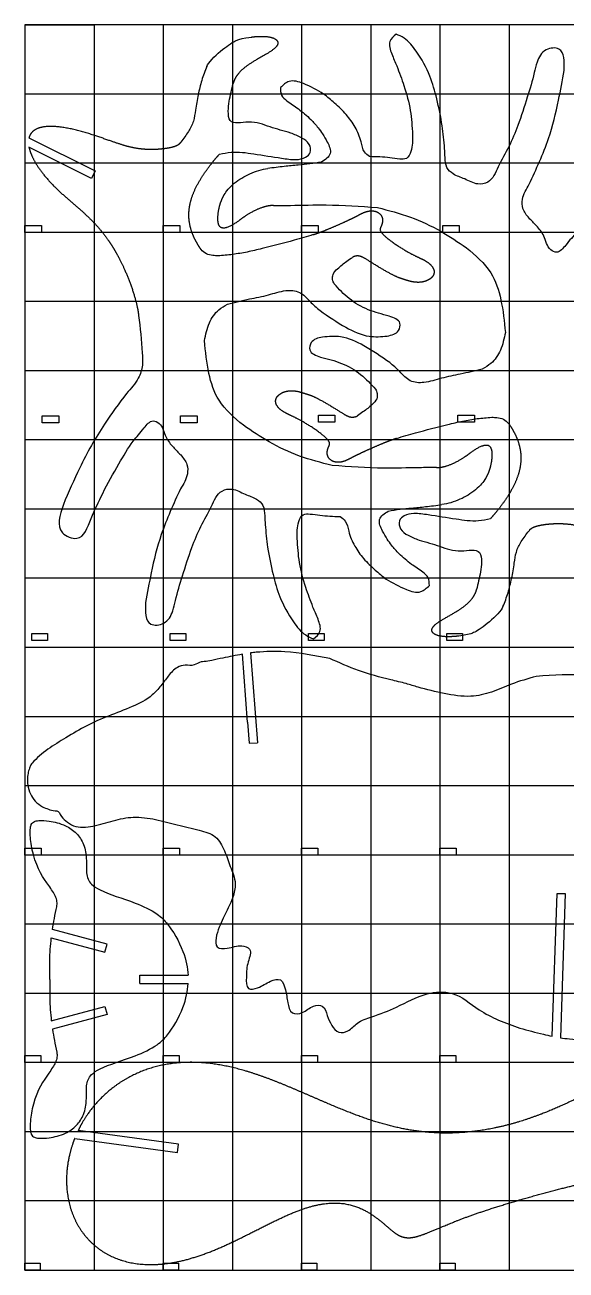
# Model space of a CAD drawing. Header units: millimetres. Extents: x 3000 to 4801, y 0 to 1800.
# Drawn here: x 3000 to 3782, y 0 to 1800 of the extents above; entities that cross this region are included whole.
import ezdxf

# ---------------------------------------------------------------- set-up
doc = ezdxf.new("R2010")
doc.units = ezdxf.units.MM
doc.layers.get('0').update_dxf_attribs({"linetype": 'CONTINUOUS'})

msp = doc.modelspace()

# ---------------------------------------------------------------- linework, layer by layer
for p, q in [((4800, 1800), (3000, 1800)), ((3000, 1800), (3000, 900)), ((3000, 1800), (3100, 1800)), ((4800, 1800), (3000, 1800)), ((3000, 1800), (3000, 0)), ((3100, 1800), (3100, 0)), ((3200, 1800), (3200, 0)), ((3300, 1800), (3300, 0)), ((3400, 1800), (3400, 0)), ((3500, 1800), (3500, 0)), ((3600, 1800), (3600, 0)), ((3700, 1800), (3700, 0)), ((4800, 1700), (3000, 1700)), ((3005.9, 1636.9), (3101.5, 1588.9)), ((3005.9, 1636.9), (3005.9, 1636.9)), ((3096.1, 1578.2), (3005.9, 1623.4)), ((4800, 1600), (3000, 1600)), ((3101.5, 1588.9), (3096.1, 1578.2)), ((4800, 1500), (3000, 1500)), ((4800, 1400), (3000, 1400)), ((4800, 1300), (3000, 1300)), ((4800, 1200), (3000, 1200)), ((4800, 1100), (3000, 1100)), ((4800, 1000), (3000, 1000)), ((4800, 900), (3000, 900)), ((3322, 792.2), (3314.5, 890.2)), ((3326.4, 892.1), (3336.3, 762.4)), ((4800, 800), (3000, 800)), ((3322, 792.2), (3324.4, 761.5)), ((3324.4, 761.5), (3336.3, 762.4)), ((4800, 700), (3000, 700)), ((4800, 600), (3000, 600)), ((3762.1, 338.1), (3769.3, 544.6)), ((3769.3, 544.6), (3781.3, 544.2)), ((3781.3, 544.2), (3774.1, 335.9)), ((4800, 500), (3000, 500)), ((3118.7, 471.1), (3039.8, 492.2)), ((3038.2, 480.2), (3115.6, 459.5)), ((3115.6, 459.5), (3118.7, 471.1)), ((3166.1, 414.2), (3166.1, 426.2)), ((3166.1, 426.2), (3235.9, 426.2)), ((3166.1, 414.2), (3235.9, 414.2)), ((4800, 400), (3000, 400)), ((3038.2, 360.2), (3115.6, 380.9)), ((3115.6, 380.9), (3118.7, 369.3)), ((3118.7, 369.3), (3039.8, 348.2)), ((4800, 300), (3000, 300)), ((4800, 200), (3000, 200)), ((3222.2, 182), (3077, 201.9)), ((3072, 190.4), (3220.6, 170.1)), ((3220.6, 170.1), (3222.2, 182)), ((4800, 100), (3000, 100)), ((3000, 0), (4800, 0))]:
    msp.add_line(p, q)
for points in [[(3024, 1500), (3000, 1500), (3000, 1510), (3024, 1510)], [(3224, 1500), (3200, 1500), (3200, 1510), (3224, 1510)], [(3424, 1500), (3400, 1500), (3400, 1510), (3424, 1510)], [(3628, 1500), (3604, 1500), (3604, 1510), (3628, 1510)], [(3048.9, 1225), (3025, 1225), (3025, 1235), (3048.9, 1235)], [(3248.9, 1225), (3225, 1225), (3225, 1235), (3248.9, 1235)], [(3448.3, 1225.8), (3424.3, 1225.8), (3424.3, 1235.8), (3448.3, 1235.8)], [(3649.8, 1225.8), (3625.8, 1225.8), (3625.8, 1235.8), (3649.8, 1235.8)], [(3032.6, 910), (3010, 910), (3010, 920), (3032.6, 920)], [(3232.6, 910), (3210, 910), (3210, 920), (3232.6, 920)], [(3432.6, 910), (3410, 910), (3410, 920), (3432.6, 920)], [(3632.6, 910), (3610, 910), (3610, 920), (3632.6, 920)], [(3023.3, 600), (3000, 600), (3000, 610), (3023.3, 610)], [(3223.3, 600), (3200, 600), (3200, 610), (3223.3, 610)], [(3423.3, 600), (3400, 600), (3400, 610), (3423.3, 610)], [(3623.3, 600), (3600, 600), (3600, 610), (3623.3, 610)], [(3023.2, 300), (3000, 300), (3000, 310), (3023.2, 310)], [(3223.2, 300), (3200, 300), (3200, 310), (3223.2, 310)], [(3423.2, 300), (3400, 300), (3400, 310), (3423.2, 310)], [(3623.2, 300), (3600, 300), (3600, 310), (3623.2, 310)], [(3021.9, 0), (3000, 0), (3000, 10), (3021.9, 10)], [(3221.9, 0), (3200, 0), (3200, 10), (3221.9, 10)], [(3421.9, 0), (3400, 0), (3400, 10), (3421.9, 10)], [(3621.9, 0), (3600, 0), (3600, 10), (3621.9, 10)]]:
    msp.add_lwpolyline(points, close=True)
for points, degree, knots in [([(3263, 1739.8), (3264.4, 1742.7), (3266.7, 1746.1), (3277.6, 1758.3), (3287.6, 1766.1), (3302.4, 1776.4), (3306.3, 1778), (3314.9, 1780.8), (3324.5, 1782.1), (3326.9, 1782.4)], 3, [0, 0, 0, 0, 0.966871, 0.966871, 2.755099, 2.755099, 4.769924, 4.769924, 8.670178, 8.670178, 8.670178, 8.670178]), ([(3326.9, 1782.4), (3328, 1782.5), (3331.5, 1783), (3337.9, 1783.5), (3347.4, 1783.8), (3358.7, 1782.3), (3366.6, 1777.5), (3366.9, 1771.3), (3360.1, 1764.4), (3348.4, 1757.2), (3334.9, 1749.9), (3322.7, 1742.5), (3313.2, 1735), (3306.7, 1727.7), (3303.5, 1722.3), (3302, 1718.6), (3301.4, 1716.3), (3301.1, 1715.2)], 5, [0.3767059, 0.3767059, 0.3767059, 0.3767059, 0.3767059, 0.3767059, 0.4, 0.45, 0.5, 0.55, 0.6, 0.65, 0.7, 0.75, 0.8, 0.85, 0.9, 0.95, 0.9999789, 0.9999789, 0.9999789, 0.9999789, 0.9999789, 0.9999789]), ([(3536.9, 1786.7), (3533, 1783.4), (3524.2, 1775.8), (3530.5, 1757.2), (3535.2, 1746.2), (3537.6, 1740.6)], 3, [0, 0, 0, 0, 1.389878, 3.152748, 5.017375, 5.017375, 5.017375, 5.017375]), ([(3606.8, 1621.3), (3605.8, 1632.3), (3603.5, 1656.5), (3596.3, 1691.4), (3585.9, 1728.6), (3569.6, 1758), (3552.6, 1779.6), (3540.8, 1785), (3536.9, 1786.7)], 3, [0, 0, 0, 0, 3.239705, 7.172519, 10.495147, 14.535922, 17.080172, 18.32862, 18.32862, 18.32862, 18.32862]), ([(3779.7, 1734), (3780.1, 1747.4), (3780.8, 1768.6), (3750, 1766.3), (3740.1, 1748.3), (3735.2, 1724.1), (3725.8, 1693.4), (3714.3, 1657.6), (3700.4, 1623.5), (3684.9, 1597.7), (3674.8, 1572.1), (3652.3, 1568.2), (3636.8, 1577.9), (3620.3, 1582.5), (3608.2, 1593.6), (3607.4, 1607.9), (3607, 1617), (3606.8, 1621.3)], 3, [0, 0, 0, 0, 3.144855, 4.961286, 7.143991, 8.677891, 12.298152, 16.53934, 19.805935, 23.02941, 25.665018, 27.09489, 29.087609, 30.871293, 32.13852, 33.596814, 34.862092, 34.862092, 34.862092, 34.862092]), ([(3263, 1739.8), (3260.2, 1733.3), (3255.3, 1719.9), (3250.2, 1698.7), (3246.8, 1679), (3244.5, 1660.6), (3236.5, 1644.9), (3228.9, 1635.1), (3224.7, 1629.6), (3224.3, 1629.1)], 3, [7.34899, 7.34899, 7.34899, 7.34899, 9.435106, 11.536526, 13.74828, 15.33498, 16.976169, 18.830361, 19.015008, 19.015008, 19.015008, 19.015008]), ([(3537.6, 1740.6), (3541.2, 1731.2), (3549.3, 1710.2), (3558.3, 1677), (3559.7, 1652.9), (3560.4, 1641.3)], 3, [0, 0, 0, 0, 2.973737, 6.621682, 10.057542, 10.057542, 10.057542, 10.057542]), ([(3729.1, 1569.6), (3739.2, 1591.4), (3757.4, 1630.5), (3771.1, 1686.7), (3777.1, 1719.7), (3779.7, 1734)], 3, [0, 0, 0, 0, 7.050458, 12.670653, 16.944189, 16.944189, 16.944189, 16.944189]), ([(3384.4, 1643.7), (3374.2, 1646.5), (3353.7, 1652.2), (3327.5, 1662.9), (3295.3, 1654.3), (3293.2, 1681.2), (3297.1, 1697.9), (3300.1, 1711), (3301.1, 1715.2)], 3, [0, 0, 0, 0, 3.060922, 6.199688, 8.798222, 10.153921, 12.876394, 14.144089, 14.144089, 14.144089, 14.144089]), ([(3431.9, 1700.1), (3422.6, 1705.5), (3407.5, 1714.2), (3382.7, 1721.9), (3373.3, 1713), (3369.3, 1709.3)], 3, [0, 0, 0, 0, 3.222399, 5.276942, 6.793631, 6.793631, 6.793631, 6.793631]), ([(3369.3, 1709.3), (3369.5, 1705.4), (3369.8, 1697.7), (3381.2, 1687.9), (3389.8, 1682.4), (3395.4, 1678.8)], 3, [0, 0, 0, 0, 1.086326, 2.177768, 4.1516, 4.1516, 4.1516, 4.1516]), ([(3498.4, 1609.6), (3495.7, 1611.6), (3488.7, 1616.9), (3486, 1633.9), (3478.3, 1652.4), (3464.7, 1671.2), (3448.7, 1686.6), (3437.2, 1695.8), (3431.9, 1700.1)], 3, [0, 0, 0, 0, 0.978153, 2.503704, 4.762963, 6.935437, 9.253658, 11.279394, 11.279394, 11.279394, 11.279394]), ([(3395.4, 1678.8), (3401.4, 1673.8), (3411.7, 1665.4), (3423.2, 1652.9), (3428.2, 1645.4), (3430.2, 1642.4)], 3, [0, 0, 0, 0, 2.317171, 3.910866, 4.976691, 4.976691, 4.976691, 4.976691]), ([(3196, 1620.4), (3195, 1620.3), (3191, 1620), (3183.9, 1619.7), (3173.8, 1619.8), (3161.4, 1621.1), (3147.6, 1624.2), (3132.9, 1628.9), (3116.1, 1635), (3096.2, 1641.9), (3074.3, 1648.4), (3052, 1652.9), (3031.8, 1654.2), (3017.7, 1651.4), (3010.4, 1646.3), (3007.3, 1641.3), (3006.2, 1638), (3005.9, 1636.9)], 5, [0.0890563, 0.0890563, 0.0890563, 0.0890563, 0.0890563, 0.0890563, 0.1, 0.1333333, 0.1666667, 0.2, 0.2333333, 0.2666667, 0.3, 0.3333333, 0.3666667, 0.4, 0.4333333, 0.4666667, 0.4817061, 0.4817061, 0.4817061, 0.4817061, 0.4817061, 0.4817061]), ([(3371.1, 1607.3), (3378.1, 1606.3), (3389.7, 1604.5), (3404.9, 1606.8), (3414.6, 1615.6), (3411.8, 1629.4), (3399.4, 1637.7), (3389.6, 1641.6), (3384.4, 1643.7)], 3, [0, 0, 0, 0, 2.059521, 3.454927, 4.408899, 5.560032, 6.972982, 8.656023, 8.656023, 8.656023, 8.656023]), ([(3430.2, 1642.4), (3432.6, 1638.7), (3437.9, 1630.3), (3445.4, 1612.5), (3434.4, 1605.4), (3428.9, 1601.8)], 3, [0, 0, 0, 0, 1.331927, 3.025637, 4.723382, 4.723382, 4.723382, 4.723382]), ([(3560.4, 1641.3), (3560.6, 1633.3), (3560.8, 1621.4), (3553.3, 1605.4), (3540, 1605.9), (3527.7, 1608), (3513.1, 1609.3), (3503.4, 1609.5), (3498.4, 1609.6)], 3, [0, 0, 0, 0, 2.399224, 3.556835, 4.5256, 5.939348, 7.342647, 8.803962, 8.803962, 8.803962, 8.803962]), ([(3005.9, 1623.4), (3006.2, 1621.7), (3007.5, 1616.8), (3010.6, 1608.4), (3017.3, 1596.2), (3028.7, 1580.7), (3043.4, 1565.1), (3058.9, 1551), (3074.6, 1537.8), (3089.9, 1524.4), (3104, 1510.3), (3114.5, 1497.6), (3121.7, 1487.3), (3126.2, 1480.2), (3128.2, 1476.9)], 5, [0.5142282, 0.5142282, 0.5142282, 0.5142282, 0.5142282, 0.5142282, 0.5333333, 0.5666667, 0.6, 0.6333333, 0.6666667, 0.7, 0.7333333, 0.7666667, 0.8, 0.8286379, 0.8286379, 0.8286379, 0.8286379, 0.8286379, 0.8286379]), ([(3224.3, 1629.1), (3223.5, 1628), (3221.4, 1626.1), (3216.9, 1623.9), (3210.4, 1622.2), (3202.9, 1621.1), (3198, 1620.6), (3196, 1620.4)], 5, [0, 0, 0, 0, 0, 0, 0.03333333, 0.06666667, 0.08905632, 0.08905632, 0.08905632, 0.08905632, 0.08905632, 0.08905632]), ([(3281.2, 1613), (3286.9, 1614.2), (3303.2, 1617.9), (3333.7, 1613.1), (3357.7, 1609.4), (3371.1, 1607.3)], 3, [0, 0, 0, 0, 1.701958, 4.907605, 8.911476, 8.911476, 8.911476, 8.911476]), ([(3858.6, 1612.2), (3853.1, 1600.1), (3840.8, 1573.2), (3820, 1536.6), (3800.8, 1503.4), (3784.1, 1484.8), (3771.6, 1468.6), (3754.9, 1476.7), (3752.3, 1494.6), (3740.2, 1509.1), (3732.4, 1517.1), (3728.8, 1520.7)], 3, [0, 0, 0, 0, 3.909154, 8.697776, 12.491159, 14.918275, 16.556937, 17.449034, 19.635267, 21.426299, 22.931751, 22.931751, 22.931751, 22.931751]), ([(3288.2, 1554.5), (3291.1, 1559.4), (3295.5, 1565), (3309.4, 1576.5), (3317.3, 1581.2), (3333.9, 1588.7), (3342.5, 1591.2), (3351.3, 1592.5)], 3, [0, 0, 0, 0, 1.707992, 1.707992, 3.283454, 3.283454, 5.022336, 5.022336, 5.022336, 5.022336]), ([(3428.9, 1601.8), (3423.2, 1600.8), (3412.1, 1598.7), (3394, 1597.5), (3381.7, 1596.1), (3375, 1595.4)], 3, [0, 0, 0, 0, 1.697957, 3.346997, 5.331667, 5.331667, 5.331667, 5.331667]), ([(3728.8, 1520.7), (3725.3, 1525.1), (3718.8, 1532.9), (3718.2, 1551.9), (3724.9, 1562.7), (3729.1, 1569.6)], 3, [0, 0, 0, 0, 1.60931, 2.917509, 5.265654, 5.265654, 5.265654, 5.265654]), ([(3314.6, 1520.9), (3314.6, 1520.9), (3314.5, 1520.9), (3314.1, 1520.5), (3311.6, 1518.5), (3302.6, 1511.6), (3288.8, 1504.4), (3280.2, 1506.4), (3278.4, 1517.2), (3279.2, 1529.5), (3281.6, 1539.8), (3284.2, 1546.9), (3286.4, 1551.4), (3287.8, 1553.8), (3288.2, 1554.5)], 5, [0.2453125, 0.2453125, 0.2453125, 0.2453125, 0.2453125, 0.2453125, 0.25, 0.3, 0.35, 0.4, 0.45, 0.5, 0.55, 0.6, 0.65, 0.6680116, 0.6680116, 0.6680116, 0.6680116, 0.6680116, 0.6680116]), ([(3359.2, 1538.9), (3356, 1538.9), (3349.7, 1538.3), (3340.1, 1535.6), (3327.8, 1529.6), (3317.4, 1522.9), (3314.1, 1520.4), (3314.3, 1520.7), (3314.5, 1520.9), (3314.6, 1520.9)], 5, [0, 0, 0, 0, 0, 0, 0.05, 0.1, 0.15, 0.2, 0.2430066, 0.2430066, 0.2430066, 0.2430066, 0.2430066, 0.2430066]), ([(3359.2, 1538.9), (3367.4, 1538.9), (3392.8, 1539.1), (3443.1, 1540.8), (3485, 1537.8), (3509.8, 1535.9)], 3, [2.621669, 2.621669, 2.621669, 2.621669, 5.062633, 10.098335, 17.419804, 17.419804, 17.419804, 17.419804]), ([(3416.9, 1496.8), (3418.5, 1497.3), (3421.9, 1498.4), (3427.5, 1500.4), (3435.8, 1503.7), (3446.8, 1508.3), (3457.4, 1513), (3466.7, 1517.3), (3474.5, 1520.8), (3481.1, 1524.3), (3488.2, 1528.3), (3496.1, 1531.3), (3504.6, 1531.9), (3512.8, 1528.8), (3517.5, 1522.2), (3517.6, 1514.6), (3514.9, 1508.3), (3512.5, 1504.5), (3514.8, 1499.6), (3522.5, 1492.5), (3534.2, 1483.8), (3547.4, 1475.2), (3559.7, 1468.3), (3569.3, 1463.7), (3577.5, 1460.2), (3586.1, 1454.8), (3591.8, 1447.8), (3592.6, 1441.7), (3590.5, 1437.4), (3588.3, 1435.1), (3587.3, 1434.2)], 5, [0, 0, 0, 0, 0, 0, 0.025, 0.05, 0.075, 0.1, 0.125, 0.15, 0.175, 0.2, 0.225, 0.25, 0.275, 0.3, 0.325, 0.35, 0.375, 0.4, 0.425, 0.45, 0.475, 0.5, 0.525, 0.55, 0.575, 0.6, 0.625, 0.6421333, 0.6421333, 0.6421333, 0.6421333, 0.6421333, 0.6421333]), ([(3509.8, 1535.9), (3525.8, 1531.8), (3557.5, 1523.8), (3600.5, 1503.4), (3626.1, 1486.1), (3638.3, 1477.8)], 3, [0, 0, 0, 0, 4.855324, 9.607244, 13.935596, 13.935596, 13.935596, 13.935596]), ([(3416.9, 1496.8), (3407.8, 1493.8), (3383.1, 1486.9), (3351.3, 1478.5), (3321.6, 1471.5), (3300.3, 1467.9), (3286.2, 1466.7), (3279.2, 1466)], 3, [6.464208, 6.464208, 6.464208, 6.464208, 9.269139, 13.998677, 16.158656, 18.262989, 20.338363, 20.338363, 20.338363, 20.338363]), ([(3128.2, 1476.9), (3128.6, 1476.3), (3131.2, 1471.9), (3136.1, 1463.3), (3142.6, 1450.3), (3150.2, 1432.8), (3157.4, 1412.4), (3161.4, 1397.8), (3163.3, 1388.3), (3164.1, 1382.7), (3164.4, 1380.1)], 5, [0.8286379, 0.8286379, 0.8286379, 0.8286379, 0.8286379, 0.8286379, 0.8333333, 0.8666667, 0.9, 0.9333333, 0.9666667, 1, 1, 1, 1, 1, 1]), ([(3638.3, 1477.8), (3651.4, 1466.8), (3675.4, 1446.6), (3690.1, 1400.8), (3693.1, 1371.2), (3694.7, 1355.4)], 3, [0, 0, 0, 0, 4.952324, 9.036301, 13.725116, 13.725116, 13.725116, 13.725116]), ([(3279.2, 1466), (3276.7, 1466.2), (3271, 1466.5), (3261.9, 1468.4), (3257.1, 1473), (3254.7, 1475.4)], 3, [0, 0, 0, 0, 0.737176, 1.673186, 2.649025, 2.649025, 2.649025, 2.649025]), ([(3447.3, 1425.5), (3446.3, 1427.6), (3444.2, 1431.9), (3445.1, 1440.7), (3453.6, 1449.4), (3463.3, 1457.1), (3470.8, 1462.1), (3473.5, 1464)], 3, [0, 0, 0, 0, 0.676255, 1.395201, 2.432389, 4.118072, 5.081479, 5.081479, 5.081479, 5.081479]), ([(3587.3, 1434.2), (3586.9, 1433.7), (3584.9, 1432.1), (3580.7, 1429.6), (3573.6, 1427.5), (3564.2, 1427.5), (3555.2, 1429.6), (3548.8, 1431.9), (3544.3, 1433.1), (3538, 1435.5), (3528.4, 1440.2), (3516.7, 1446.8), (3504.8, 1454.1), (3494.5, 1460.7), (3487.4, 1465.1), (3482, 1466.5), (3477.8, 1465.9), (3475.3, 1465), (3474, 1464.3), (3473.5, 1464)], 5, [0.6421333, 0.6421333, 0.6421333, 0.6421333, 0.6421333, 0.6421333, 0.65, 0.675, 0.7, 0.725, 0.75, 0.775, 0.8, 0.825, 0.85, 0.875, 0.9, 0.925, 0.95, 0.975, 0.9985961, 0.9985961, 0.9985961, 0.9985961, 0.9985961, 0.9985961]), ([(3526.6, 1379.1), (3516.4, 1381.7), (3495.9, 1387), (3468.2, 1402.7), (3454.1, 1418.1), (3447.3, 1425.5)], 3, [0, 0, 0, 0, 3.090637, 6.239777, 9.199111, 9.199111, 9.199111, 9.199111]), ([(3293, 1396.5), (3303.5, 1399), (3323.1, 1403.8), (3351.6, 1408.8), (3374.6, 1417.2), (3398.4, 1415.8), (3411.8, 1399.8), (3421.8, 1391.3), (3426.7, 1387.1)], 3, [0, 0, 0, 0, 3.198317, 5.945549, 8.492443, 10.438677, 12.419104, 14.343223, 14.343223, 14.343223, 14.343223]), ([(3259.5, 1343.6), (3261.3, 1352.3), (3264.8, 1368.7), (3277.4, 1387.6), (3288.6, 1394), (3293, 1396.5)], 3, [0, 0, 0, 0, 2.622873, 4.924414, 6.388162, 6.388162, 6.388162, 6.388162]), ([(3426.7, 1387.1), (3438.8, 1378.6), (3460.7, 1363.4), (3494.1, 1347.8), (3515, 1349.4), (3523.9, 1350.1)], 3, [0, 0, 0, 0, 4.36404, 7.901081, 10.474317, 10.474317, 10.474317, 10.474317]), ([(3523.9, 1350.1), (3530.3, 1351.6), (3540.6, 1353.9), (3544.7, 1373), (3533.6, 1376.7), (3526.6, 1379.1)], 3, [0, 0, 0, 0, 1.784538, 2.837763, 4.67378, 4.67378, 4.67378, 4.67378]), ([(3527.4, 1311.9), (3515.3, 1320.3), (3493.4, 1335.6), (3460.1, 1351.2), (3439.1, 1349.5), (3430.3, 1348.8)], 3, [0, 0, 0, 0, 4.36404, 7.901081, 10.474317, 10.474317, 10.474317, 10.474317]), ([(3694.7, 1355.4), (3692.8, 1346.7), (3689.4, 1330.3), (3676.7, 1311.4), (3665.5, 1305), (3661.2, 1302.5)], 3, [0, 0, 0, 0, 2.622873, 4.924414, 6.388162, 6.388162, 6.388162, 6.388162]), ([(3315.9, 1221.2), (3302.7, 1232.2), (3278.7, 1252.4), (3264, 1298.2), (3261.1, 1327.8), (3259.5, 1343.6)], 3, [0, 0, 0, 0, 4.952324, 9.036301, 13.725116, 13.725116, 13.725116, 13.725116]), ([(3430.3, 1348.8), (3423.8, 1347.4), (3413.5, 1345), (3409.5, 1326), (3420.5, 1322.3), (3427.5, 1319.9)], 3, [0, 0, 0, 0, 1.784538, 2.837763, 4.67378, 4.67378, 4.67378, 4.67378]), ([(3169.6, 1326), (3170.1, 1320), (3171.1, 1307.5), (3164, 1286.1), (3153.2, 1274.3), (3146.9, 1267.4)], 3, [0, 0, 0, 0, 1.748335, 3.675164, 6.411928, 6.411928, 6.411928, 6.411928]), ([(3427.5, 1319.9), (3437.7, 1317.3), (3458.3, 1312), (3486, 1296.3), (3500.1, 1280.9), (3506.9, 1273.5)], 3, [0, 0, 0, 0, 3.090637, 6.239777, 9.199111, 9.199111, 9.199111, 9.199111]), ([(3661.2, 1302.5), (3650.7, 1299.9), (3631.1, 1295.1), (3602.5, 1290.1), (3579.5, 1281.8), (3555.8, 1283.2), (3542.3, 1299.1), (3532.4, 1307.7), (3527.4, 1311.9)], 3, [0, 0, 0, 0, 3.198317, 5.945549, 8.492443, 10.438677, 12.419104, 14.343223, 14.343223, 14.343223, 14.343223]), ([(3146.9, 1267.4), (3136, 1252.8), (3110.6, 1218.7), (3080.3, 1164.5), (3063.2, 1124.4), (3055.6, 1106.6)], 3, [0, 0, 0, 0, 5.365609, 12.510194, 18.209335, 18.209335, 18.209335, 18.209335]), ([(3537.3, 1202.2), (3535.7, 1201.7), (3532.3, 1200.6), (3526.7, 1198.6), (3518.3, 1195.3), (3507.3, 1190.6), (3496.7, 1186), (3487.4, 1181.7), (3479.7, 1178.1), (3473, 1174.7), (3466, 1170.7), (3458.1, 1167.7), (3449.5, 1167.1), (3441.4, 1170.1), (3436.6, 1176.7), (3436.6, 1184.4), (3439.3, 1190.7), (3441.6, 1194.5), (3439.4, 1199.4), (3431.7, 1206.5), (3420, 1215.2), (3406.8, 1223.7), (3394.4, 1230.7), (3384.8, 1235.2), (3376.7, 1238.8), (3368, 1244.2), (3362.3, 1251.1), (3361.6, 1257.3), (3363.7, 1261.6), (3365.8, 1263.9), (3366.8, 1264.8)], 5, [0, 0, 0, 0, 0, 0, 0.025, 0.05, 0.075, 0.1, 0.125, 0.15, 0.175, 0.2, 0.225, 0.25, 0.275, 0.3, 0.325, 0.35, 0.375, 0.4, 0.425, 0.45, 0.475, 0.5, 0.525, 0.55, 0.575, 0.6, 0.625, 0.6421333, 0.6421333, 0.6421333, 0.6421333, 0.6421333, 0.6421333]), ([(3366.8, 1264.8), (3367.3, 1265.2), (3369.3, 1266.9), (3373.5, 1269.4), (3380.6, 1271.5), (3390, 1271.5), (3399, 1269.3), (3405.3, 1267), (3409.8, 1265.8), (3416.2, 1263.5), (3425.7, 1258.8), (3437.5, 1252.2), (3449.4, 1244.8), (3459.6, 1238.3), (3466.7, 1233.9), (3472.1, 1232.5), (3476.4, 1233.1), (3478.9, 1233.9), (3480.2, 1234.6), (3480.7, 1235)], 5, [0.6421333, 0.6421333, 0.6421333, 0.6421333, 0.6421333, 0.6421333, 0.65, 0.675, 0.7, 0.725, 0.75, 0.775, 0.8, 0.825, 0.85, 0.875, 0.9, 0.925, 0.95, 0.975, 0.9985961, 0.9985961, 0.9985961, 0.9985961, 0.9985961, 0.9985961]), ([(3506.9, 1273.5), (3507.9, 1271.4), (3509.9, 1267), (3509.1, 1258.2), (3500.6, 1249.5), (3490.9, 1241.9), (3483.4, 1236.9), (3480.7, 1235)], 3, [0, 0, 0, 0, 0.676255, 1.395201, 2.432389, 4.118072, 5.081479, 5.081479, 5.081479, 5.081479]), ([(3095.6, 1086.7), (3101.1, 1098.8), (3113.3, 1125.8), (3134.1, 1162.4), (3153.4, 1195.6), (3170, 1214.2), (3182.6, 1230.3), (3199.3, 1222.3), (3201.9, 1204.4), (3213.9, 1189.9), (3221.8, 1181.9), (3225.3, 1178.3)], 3, [0, 0, 0, 0, 3.909154, 8.697776, 12.491159, 14.918275, 16.556937, 17.449034, 19.635267, 21.426299, 22.931751, 22.931751, 22.931751, 22.931751]), ([(3537.3, 1202.2), (3546.3, 1205.2), (3571.1, 1212.1), (3602.9, 1220.4), (3632.6, 1227.5), (3653.8, 1231.1), (3668, 1232.3), (3675, 1232.9)], 3, [6.464208, 6.464208, 6.464208, 6.464208, 9.269139, 13.998677, 16.158656, 18.262989, 20.338363, 20.338363, 20.338363, 20.338363]), ([(3675, 1232.9), (3677.5, 1232.8), (3683.1, 1232.5), (3692.3, 1230.6), (3697, 1226), (3699.4, 1223.6)], 3, [0, 0, 0, 0, 0.737176, 1.673186, 2.649025, 2.649025, 2.649025, 2.649025]), ([(3444.4, 1163.1), (3428.4, 1167.1), (3396.7, 1175.2), (3353.6, 1195.6), (3328.1, 1212.9), (3315.9, 1221.2)], 3, [0, 0, 0, 0, 4.855324, 9.607244, 13.935596, 13.935596, 13.935596, 13.935596]), ([(3639.6, 1178.1), (3639.6, 1178.1), (3639.6, 1178.1), (3640, 1178.4), (3642.5, 1180.5), (3651.6, 1187.3), (3665.3, 1194.6), (3674, 1192.6), (3675.8, 1181.8), (3675, 1169.5), (3672.6, 1159.1), (3670, 1152.1), (3667.8, 1147.6), (3666.3, 1145.1), (3666, 1144.5)], 5, [0.2453125, 0.2453125, 0.2453125, 0.2453125, 0.2453125, 0.2453125, 0.25, 0.3, 0.35, 0.4, 0.45, 0.5, 0.55, 0.6, 0.65, 0.6680116, 0.6680116, 0.6680116, 0.6680116, 0.6680116, 0.6680116]), ([(3225.3, 1178.3), (3228.9, 1173.9), (3235.4, 1166.1), (3235.9, 1147.1), (3229.3, 1136.3), (3225, 1129.3)], 3, [0, 0, 0, 0, 1.60931, 2.917509, 5.265654, 5.265654, 5.265654, 5.265654]), ([(3595, 1160.1), (3598.1, 1160.1), (3604.4, 1160.7), (3614.1, 1163.3), (3626.4, 1169.3), (3636.8, 1176), (3640.1, 1178.6), (3639.8, 1178.3), (3639.6, 1178.1), (3639.6, 1178.1)], 5, [0, 0, 0, 0, 0, 0, 0.05, 0.1, 0.15, 0.2, 0.2430066, 0.2430066, 0.2430066, 0.2430066, 0.2430066, 0.2430066]), ([(3595, 1160.1), (3586.7, 1160.1), (3561.3, 1159.9), (3511.1, 1158.1), (3469.2, 1161.2), (3444.4, 1163.1)], 3, [2.621669, 2.621669, 2.621669, 2.621669, 5.062633, 10.098335, 17.419804, 17.419804, 17.419804, 17.419804]), ([(3666, 1144.5), (3663, 1139.6), (3658.7, 1133.9), (3644.7, 1122.5), (3636.9, 1117.8), (3620.3, 1110.3), (3611.6, 1107.7), (3602.8, 1106.5)], 3, [0, 0, 0, 0, 1.707992, 1.707992, 3.283454, 3.283454, 5.022336, 5.022336, 5.022336, 5.022336]), ([(3174.5, 965), (3174, 951.6), (3173.4, 930.4), (3204.2, 932.7), (3214.1, 950.7), (3218.9, 974.9), (3228.3, 1005.6), (3239.8, 1041.4), (3253.8, 1075.5), (3269.3, 1101.3), (3279.4, 1126.8), (3301.9, 1130.8), (3317.4, 1121), (3333.9, 1116.5), (3346, 1105.4), (3346.7, 1091.1), (3347.2, 1081.9), (3347.4, 1077.7)], 3, [0, 0, 0, 0, 3.144855, 4.961286, 7.143991, 8.677891, 12.298152, 16.53934, 19.805935, 23.02941, 25.665018, 27.09489, 29.087609, 30.871293, 32.13852, 33.596814, 34.862092, 34.862092, 34.862092, 34.862092]), ([(3225, 1129.3), (3214.9, 1107.6), (3196.8, 1068.4), (3183, 1012.3), (3177, 979.3), (3174.5, 965)], 3, [0, 0, 0, 0, 7.050458, 12.670653, 16.944189, 16.944189, 16.944189, 16.944189]), ([(3055.6, 1106.6), (3050.4, 1091.2), (3042.4, 1067.3), (3082.7, 1050.9), (3090.7, 1073.1), (3095.6, 1086.7)], 3, [0, 0, 0, 0, 3.989568, 6.183226, 9.663177, 9.663177, 9.663177, 9.663177]), ([(3525.3, 1097.1), (3530.9, 1098.2), (3542.1, 1100.3), (3560.2, 1101.5), (3572.5, 1102.8), (3579.2, 1103.6)], 3, [0, 0, 0, 0, 1.697957, 3.346997, 5.331667, 5.331667, 5.331667, 5.331667]), ([(3393.7, 1057.7), (3393.6, 1065.7), (3393.3, 1077.6), (3400.9, 1093.6), (3414.2, 1093), (3426.4, 1091), (3441.1, 1089.7), (3450.8, 1089.5), (3455.7, 1089.4)], 3, [0, 0, 0, 0, 2.399224, 3.556835, 4.5256, 5.939348, 7.342647, 8.803962, 8.803962, 8.803962, 8.803962]), ([(3455.7, 1089.4), (3458.4, 1087.4), (3465.4, 1082.1), (3468.1, 1065.1), (3475.9, 1046.6), (3489.5, 1027.8), (3505.5, 1012.4), (3516.9, 1003.2), (3522.3, 998.8)], 3, [0, 0, 0, 0, 0.978153, 2.503704, 4.762963, 6.935437, 9.253658, 11.279394, 11.279394, 11.279394, 11.279394]), ([(3523.9, 1056.6), (3521.6, 1060.3), (3516.3, 1068.7), (3508.8, 1086.5), (3519.8, 1093.6), (3525.3, 1097.1)], 3, [0, 0, 0, 0, 1.331927, 3.025637, 4.723382, 4.723382, 4.723382, 4.723382]), ([(3583, 1091.7), (3576.1, 1092.7), (3564.5, 1094.5), (3549.3, 1092.2), (3539.5, 1083.3), (3542.3, 1069.6), (3554.8, 1061.2), (3564.5, 1057.4), (3569.8, 1055.3)], 3, [0, 0, 0, 0, 2.059521, 3.454927, 4.408899, 5.560032, 6.972982, 8.656023, 8.656023, 8.656023, 8.656023]), ([(3673, 1086), (3667.3, 1084.7), (3650.9, 1081.1), (3620.5, 1085.9), (3596.4, 1089.6), (3583, 1091.7)], 3, [0, 0, 0, 0, 1.701958, 4.907605, 8.911476, 8.911476, 8.911476, 8.911476]), ([(3347.4, 1077.7), (3348.4, 1066.7), (3350.6, 1042.5), (3357.9, 1007.6), (3368.2, 970.4), (3384.6, 941), (3401.6, 919.4), (3413.4, 914), (3417.3, 912.3)], 3, [0, 0, 0, 0, 3.239705, 7.172519, 10.495147, 14.535922, 17.080172, 18.32862, 18.32862, 18.32862, 18.32862]), ([(3691.2, 959.2), (3694, 965.7), (3698.9, 979.1), (3704, 1000.2), (3707.4, 1019.9), (3709.6, 1038.4), (3717.6, 1054.1), (3725.3, 1063.9), (3729.5, 1069.4), (3729.9, 1069.9)], 3, [7.34899, 7.34899, 7.34899, 7.34899, 9.435106, 11.536526, 13.74828, 15.33498, 16.976169, 18.830361, 19.015008, 19.015008, 19.015008, 19.015008]), ([(3729.9, 1069.9), (3730.6, 1071), (3732.8, 1072.9), (3737.3, 1075.1), (3743.7, 1076.7), (3751.2, 1077.9), (3756.2, 1078.4), (3758.2, 1078.6)], 5, [0, 0, 0, 0, 0, 0, 0.03333333, 0.06666667, 0.08905632, 0.08905632, 0.08905632, 0.08905632, 0.08905632, 0.08905632]), ([(3758.2, 1078.6), (3759.1, 1078.7), (3763.1, 1079), (3770.2, 1079.3), (3780.4, 1079.2), (3792.7, 1077.9), (3806.6, 1074.8), (3821.2, 1070.1), (3838.1, 1063.9), (3857.9, 1057.1), (3879.9, 1050.6), (3902.1, 1046), (3922.4, 1044.8), (3936.5, 1047.5), (3943.7, 1052.6), (3946.9, 1057.6), (3948, 1061), (3948.3, 1062.1)], 5, [0.0890563, 0.0890563, 0.0890563, 0.0890563, 0.0890563, 0.0890563, 0.1, 0.1333333, 0.1666667, 0.2, 0.2333333, 0.2666667, 0.3, 0.3333333, 0.3666667, 0.4, 0.4333333, 0.4666667, 0.4817061, 0.4817061, 0.4817061, 0.4817061, 0.4817061, 0.4817061]), ([(3416.5, 958.4), (3412.9, 967.8), (3404.9, 988.8), (3395.9, 1022), (3394.4, 1046), (3393.7, 1057.7)], 3, [0, 0, 0, 0, 2.973737, 6.621682, 10.057542, 10.057542, 10.057542, 10.057542]), ([(3558.8, 1020.1), (3552.7, 1025.1), (3542.5, 1033.6), (3531, 1046.1), (3525.9, 1053.6), (3523.9, 1056.6)], 3, [0, 0, 0, 0, 2.317171, 3.910866, 4.976691, 4.976691, 4.976691, 4.976691]), ([(3569.8, 1055.3), (3579.9, 1052.4), (3600.4, 1046.7), (3626.6, 1036.1), (3658.9, 1044.6), (3660.9, 1017.8), (3657.1, 1001.1), (3654, 988), (3653, 983.7)], 3, [0, 0, 0, 0, 3.060922, 6.199688, 8.798222, 10.153921, 12.876394, 14.144089, 14.144089, 14.144089, 14.144089]), ([(3584.8, 989.7), (3584.7, 993.6), (3584.4, 1001.3), (3573, 1011), (3564.4, 1016.6), (3558.8, 1020.1)], 3, [0, 0, 0, 0, 1.086326, 2.177768, 4.1516, 4.1516, 4.1516, 4.1516]), ([(3522.3, 998.8), (3531.5, 993.5), (3546.6, 984.8), (3571.5, 977.1), (3580.8, 985.9), (3584.8, 989.7)], 3, [0, 0, 0, 0, 3.222399, 5.276942, 6.793631, 6.793631, 6.793631, 6.793631]), ([(3627.3, 916.6), (3626.2, 916.4), (3622.6, 916), (3616.3, 915.5), (3606.7, 915.2), (3595.5, 916.7), (3587.6, 921.4), (3587.2, 927.7), (3594, 934.6), (3605.7, 941.8), (3619.2, 949.1), (3631.5, 956.5), (3641, 964), (3647.5, 971.3), (3650.6, 976.7), (3652.1, 980.3), (3652.8, 982.6), (3653, 983.7)], 5, [0.3767059, 0.3767059, 0.3767059, 0.3767059, 0.3767059, 0.3767059, 0.4, 0.45, 0.5, 0.55, 0.6, 0.65, 0.7, 0.75, 0.8, 0.85, 0.9, 0.95, 0.9999789, 0.9999789, 0.9999789, 0.9999789, 0.9999789, 0.9999789]), ([(3417.3, 912.3), (3421.2, 915.6), (3430, 923.2), (3423.7, 941.8), (3418.9, 952.8), (3416.5, 958.4)], 3, [0, 0, 0, 0, 1.389878, 3.152748, 5.017375, 5.017375, 5.017375, 5.017375]), ([(3691.2, 959.2), (3689.8, 956.3), (3687.5, 952.8), (3676.5, 940.7), (3666.6, 932.9), (3651.8, 922.5), (3647.8, 920.9), (3639.2, 918.2), (3629.7, 916.9), (3627.3, 916.6)], 3, [0, 0, 0, 0, 0.966871, 0.966871, 2.755099, 2.755099, 4.769924, 4.769924, 8.670178, 8.670178, 8.670178, 8.670178]), ([(3286.2, 884.7), (3280.9, 883.6), (3271.8, 881.7), (3261.4, 879.7), (3252.5, 879.2), (3244.4, 872.9), (3232.1, 875.2), (3217.9, 871.3), (3207.1, 858.9), (3196.7, 844.5), (3181.3, 826.9), (3154.2, 813.4), (3121.6, 801.7), (3089.1, 787.3), (3060.4, 770.3), (3032.9, 753.6), (3016.3, 739.9), (3008.7, 730.6), (3007.4, 728.2), (3005.9, 724), (3004.4, 717.8), (3003.3, 709.5), (3004, 699.5), (3007.2, 688.4), (3014.8, 677.5), (3023.9, 669.7), (3034.3, 666.2), (3041.5, 663.8), (3049, 663.8), (3051.8, 655.9), (3059, 648.9), (3074.1, 638.5), (3099.8, 641.1), (3127.1, 650), (3157.6, 656.6), (3189.1, 651.9), (3220.4, 643.6), (3241.5, 638.5), (3252.1, 635.9)], 3, [-62.274541, -62.274541, -62.274541, -62.274541, -60.664177, -59.561683, -59.152418, -58.042035, -56.805031, -55.640076, -53.87054, -52.143626, -50.356664, -47.058504, -43.431293, -40.086236, -36.634871, -33.610974, -30.619156, -30.357439, -30.093997, -29.831656, -29.02323, -28.212261, -27.394894, -26.090187, -24.845567, -23.536465, -22.643139, -21.670109, -21.211493, -20.681267, -19.500671, -18.19974, -15.430519, -12.458286, -9.567976, -6.39373, -3.207445, 0, 0, 0, 0]), ([(3440.7, 884.1), (3419.1, 888.2), (3384, 894.9), (3345.5, 894.4), (3329.1, 892.4), (3326.4, 892.1)], 3, [-15.30148, -15.30148, -15.30148, -15.30148, -8.84984, -4.81857, -4.008842, -4.008842, -4.008842, -4.008842]), ([(3739.2, 858.2), (3727.2, 854.8), (3705.1, 848.7), (3675.2, 834.7), (3642.1, 827.1), (3606, 833.2), (3575.1, 840.4), (3549.7, 848.5), (3520.6, 855), (3482.9, 865.3), (3454.4, 878), (3440.7, 884.1)], 3, [-30.537942, -30.537942, -30.537942, -30.537942, -26.871139, -23.819054, -20.828481, -17.042107, -13.205276, -11.443729, -9.195579, -4.412746, 0, 0, 0, 0]), ([(4502.1, 891.8), (4475.5, 893), (4412.2, 895.8), (4319, 891.6), (4223.9, 886.4), (4132.7, 866.9), (4044.6, 850.3), (3961.3, 834.4), (3886.9, 847), (3815.4, 863.4), (3764.3, 859.9), (3739.2, 858.2)], 3, [-75.466496, -75.466496, -75.466496, -75.466496, -67.644004, -56.789654, -48.005137, -39.643101, -29.424716, -21.478216, -14.991949, -7.37562, 0, 0, 0, 0]), ([(3046.1, 525.2), (3046.6, 527.7), (3046.7, 530.3), (3045.9, 535.4), (3045.2, 537.8), (3041.9, 545.2), (3038.4, 550.2), (3026.9, 566.5), (3018, 579.6), (3009.9, 609.4), (3008.5, 617.9), (3007.5, 630.1), (3007.4, 635.4), (3008.3, 641.4), (3008.8, 642.9), (3009.7, 645.1), (3010.3, 645.9), (3011.8, 647.4), (3012.7, 648), (3015.2, 649.1), (3017.1, 649.6), (3024.3, 650.1), (3029.6, 649.9), (3042.3, 648.1), (3050.7, 646.1), (3064.5, 639.6), (3069.8, 636), (3078.8, 626.8), (3082.3, 621.4), (3087.5, 608.2), (3088.5, 601), (3089.2, 587.3), (3088.6, 580.3), (3089.5, 571), (3090.1, 568.1), (3092.4, 562.6), (3094.1, 560.1), (3099.5, 554.8), (3103.5, 552.2), (3121.9, 543), (3141, 537.7), (3170.9, 526.1), (3182, 521), (3197.3, 510.2), (3202.3, 505.5), (3206.1, 500.2)], 3, [-63.025714, -63.025714, -63.025714, -63.025714, -60.306124, -60.306124, -57.555471, -57.555471, -51.795, -51.795, -41.089143, -41.089143, -36.696218, -36.696218, -33.547132, -33.547132, -31.945993, -31.945993, -30.648684, -30.648684, -29.295799, -29.295799, -27.68645, -27.68645, -25.668327, -25.668327, -23.165793, -23.165793, -21.307638, -21.307638, -19.456349, -19.456349, -17.211192, -17.211192, -14.279278, -14.279278, -12.789409, -12.789409, -11.317101, -11.317101, -9.493082, -9.493082, -4.854974, -4.854974, -1.958566, -1.958566, 0, 0, 0, 0]), ([(3252.1, 635.9), (3260.5, 633.7), (3277.1, 629.3), (3289.1, 606.1), (3294.3, 591.1), (3296.9, 583.6)], 3, [-7.185682, -7.185682, -7.185682, -7.185682, -4.734912, -2.366354, 0, 0, 0, 0]), ([(3296.9, 583.6), (3300.3, 575.4), (3306.3, 560.8), (3300.2, 534.2), (3289.1, 514.7), (3280.5, 494.9), (3275.9, 482), (3275.3, 463.9), (3296.4, 464.6), (3309.3, 470.8), (3329.9, 464.6), (3320.7, 442.9), (3320.4, 427.4), (3319.2, 403.7), (3340.8, 408.3), (3351.4, 417.2), (3372, 423.3), (3377.4, 403.1), (3379.6, 388.6), (3383.8, 368.8), (3404.2, 371.2), (3413.8, 382.5), (3432.8, 384.1), (3436.9, 367.1), (3442.6, 354.4), (3452.6, 341.2), (3469.5, 345.3), (3480.7, 359.6), (3506.9, 367.5), (3540.5, 380.6), (3576.2, 401.1), (3622.5, 404.4), (3652.2, 377.6), (3684.7, 360.5), (3705.2, 353.4), (3715.7, 349.7)], 3, [-69.250286, -69.250286, -69.250286, -69.250286, -66.693793, -64.740764, -61.501304, -60.058436, -58.456382, -57.220289, -55.761092, -53.682622, -52.500585, -50.701664, -48.499991, -46.876202, -45.571647, -43.52678, -42.109247, -40.551819, -38.678917, -37.0921, -35.701778, -33.844831, -32.606279, -31.114197, -29.560608, -28.149238, -26.876993, -25.124472, -22.898454, -19.111081, -14.407176, -10.85953, -6.3617, -3.267903, 0, 0, 0, 0]), ([(3039.8, 492.2), (3040.7, 497.7), (3041.6, 503.1), (3043.7, 514.1), (3044.8, 519.7), (3046.1, 525.2)], 3, [-3.349971, -3.349971, -3.349971, -3.349971, -1.707355, -1.707355, 0, 0, 0, 0]), ([(3206.1, 500.2), (3214, 490.6), (3222.8, 475.5), (3233.2, 448.1), (3235.4, 436.8), (3235.9, 426.2)], 3, [-7.33468, -7.33468, -7.33468, -7.33468, -3.70474, -3.70474, -0.593785, -0.593785, -0.593785, -0.593785]), ([(3036.1, 420.2), (3036.1, 429.4), (3035.9, 437.7), (3036.2, 458.8), (3036.9, 469), (3038.2, 480.2)], 3, [-6.034437, -6.034437, -6.034437, -6.034437, -3.397678, -3.397678, 0, 0, 0, 0]), ([(3036.1, 420.2), (3036.1, 411), (3035.9, 402.7), (3036.2, 381.6), (3036.9, 371.4), (3038.2, 360.2)], 3, [-6.034437, -6.034437, -6.034437, -6.034437, -3.397678, -3.397678, 0, 0, 0, 0]), ([(3206.1, 340.2), (3214.1, 349.9), (3222.8, 365), (3233.2, 392.4), (3235.4, 403.6), (3235.9, 414.2)], 3, [-7.33468, -7.33468, -7.33468, -7.33468, -3.70474, -3.70474, -0.593785, -0.593785, -0.593785, -0.593785]), ([(3039.8, 348.2), (3040.7, 342.8), (3041.6, 337.4), (3043.7, 326.4), (3044.8, 320.8), (3046.1, 315.2)], 3, [-3.349971, -3.349971, -3.349971, -3.349971, -1.707355, -1.707355, 0, 0, 0, 0]), ([(3715.7, 349.7), (3727, 346.6), (3742.3, 342.5), (3757.9, 339), (3762.1, 338.1)], 3, [-10.97268, -10.97268, -10.97268, -10.97268, -7.532574, -6.277075, -6.277075, -6.277075, -6.277075]), ([(3046.1, 315.2), (3046.6, 312.7), (3046.7, 310.2), (3046, 305.1), (3045.2, 302.6), (3041.9, 295.3), (3038.4, 290.3), (3027, 273.9), (3018, 260.8), (3009.9, 231), (3008.6, 222.5), (3007.5, 210.3), (3007.4, 205.1), (3008.3, 199), (3008.8, 197.5), (3009.7, 195.4), (3010.3, 194.5), (3011.8, 193), (3012.7, 192.4), (3015.2, 191.4), (3017.1, 190.9), (3024.3, 190.3), (3029.6, 190.5), (3042.4, 192.3), (3050.8, 194.3), (3064.5, 200.8), (3069.8, 204.4), (3078.8, 213.7), (3082.3, 219), (3087.6, 232.3), (3088.5, 239.4), (3089.2, 253.2), (3088.6, 260.2), (3089.5, 269.5), (3090.1, 272.4), (3092.4, 277.8), (3094.1, 280.3), (3099.5, 285.6), (3103.5, 288.3), (3122, 297.4), (3141, 302.8), (3171, 314.3), (3182, 319.4), (3197.3, 330.2), (3202.3, 334.9), (3206.1, 340.2)], 3, [-63.025714, -63.025714, -63.025714, -63.025714, -60.306124, -60.306124, -57.555471, -57.555471, -51.795, -51.795, -41.089143, -41.089143, -36.696218, -36.696218, -33.547132, -33.547132, -31.945993, -31.945993, -30.648684, -30.648684, -29.295799, -29.295799, -27.68645, -27.68645, -25.668327, -25.668327, -23.165793, -23.165793, -21.307638, -21.307638, -19.456349, -19.456349, -17.211192, -17.211192, -14.279278, -14.279278, -12.789409, -12.789409, -11.317101, -11.317101, -9.493082, -9.493082, -4.854974, -4.854974, -1.958566, -1.958566, 0, 0, 0, 0]), ([(3774.1, 335.9), (3778.4, 335.2), (3795.6, 333), (3812.9, 333.2), (3825.8, 333.4)], 3, [-5.087865, -5.087865, -5.087865, -5.087865, -3.77862, 0, 0, 0, 0]), ([(3801.3, 249.9), (3793.8, 246.1), (3778.9, 238.9), (3756.9, 229.1), (3728.1, 218.1), (3693.3, 207.8), (3659.5, 201.1), (3626.7, 197.7), (3594.8, 197.6), (3563.6, 200.7), (3533.1, 206.7), (3502.8, 215.3), (3472.7, 226.2), (3442.4, 238.6), (3411.7, 252.1), (3380.5, 265.7), (3348.7, 278.5), (3316.3, 289.4), (3283.4, 297.3), (3250.3, 301.3), (3217.4, 300.5), (3185.4, 294.4), (3155, 282.8), (3127.2, 265.6), (3105.5, 245.6), (3091.3, 227.4), (3082.8, 213.4), (3078.4, 204.7), (3077, 201.9)], 5, [0.0000024, 0.0000024, 0.0000024, 0.0000024, 0.0000024, 0.0000024, 0.0166667, 0.0333333, 0.05, 0.0666667, 0.0833333, 0.1, 0.1166667, 0.1333333, 0.15, 0.1666667, 0.1833333, 0.2, 0.2166667, 0.2333333, 0.25, 0.2666667, 0.2833333, 0.3, 0.3166667, 0.3333333, 0.35, 0.3666667, 0.3833333, 0.391236, 0.391236, 0.391236, 0.391236, 0.391236, 0.391236]), ([(3072, 190.4), (3071.6, 189.5), (3068.9, 182.4), (3064.5, 168.9), (3060.1, 148.6), (3058.7, 121.5), (3063.9, 90.2), (3076, 61.9), (3094.8, 38.2), (3119.4, 20.5), (3148.9, 9.6), (3182.1, 6.2), (3217.6, 10), (3254.2, 20.2), (3290.8, 35.5), (3326.4, 53.4), (3360.7, 71.2), (3393, 86.1), (3423, 95.7), (3450.4, 98.7), (3474.7, 94.7), (3495.7, 85.2), (3512.9, 72.7), (3526.7, 60.1), (3538.2, 50.4), (3549.7, 45.6), (3563.5, 46.7), (3581.3, 53.1), (3604, 63.1), (3632.1, 74.7), (3665.6, 86.4), (3704.5, 98.5), (3745.6, 110.2), (3785, 120.5), (3818.3, 128.2), (3843.4, 132.9), (3860.8, 134.9), (3877, 136.4), (3891.8, 138.2), (3904.3, 140), (3913.3, 141.4), (3918, 142.1)], 5, [0.3975204, 0.3975204, 0.3975204, 0.3975204, 0.3975204, 0.3975204, 0.4, 0.4166667, 0.4333333, 0.45, 0.4666667, 0.4833333, 0.5, 0.5166667, 0.5333333, 0.55, 0.5666667, 0.5833333, 0.6, 0.6166667, 0.6333333, 0.65, 0.6666667, 0.6833333, 0.7, 0.7166667, 0.7333333, 0.75, 0.7666667, 0.7833333, 0.8, 0.8166667, 0.8333333, 0.85, 0.8666667, 0.8833333, 0.9, 0.9166667, 0.9333333, 0.95, 0.9666667, 0.9833333, 0.9999957, 0.9999957, 0.9999957, 0.9999957, 0.9999957, 0.9999957])]:
    msp.add_open_spline(points, degree=degree, knots=knots)
for points, degree in [([(3254.7, 1475.4), (3252.9, 1477.8), (3249.6, 1482.8), (3245.3, 1490.4), (3240.8, 1500.6), (3237.4, 1513.7), (3236.4, 1527), (3238.1, 1540.7), (3242.2, 1554.6), (3248.8, 1568.8), (3257.5, 1583.3), (3266.1, 1595.1), (3273.3, 1604), (3278.5, 1610), (3281.2, 1613)], 5), ([(3375, 1595.4), (3367.1, 1594.5), (3359.2, 1593.5), (3351.3, 1592.5)], 3), ([(3164.4, 1380.1), (3167, 1362.2), (3168.3, 1344.1), (3169.6, 1326)], 3), ([(3699.4, 1223.6), (3701.2, 1221.1), (3704.5, 1216.2), (3708.9, 1208.6), (3713.4, 1198.4), (3716.8, 1185.3), (3717.7, 1172), (3716.1, 1158.3), (3711.9, 1144.4), (3705.3, 1130.2), (3696.6, 1115.7), (3688.1, 1103.9), (3680.8, 1095), (3675.6, 1089), (3673, 1086)], 5), ([(3579.2, 1103.6), (3587, 1104.5), (3594.9, 1105.4), (3602.8, 1106.5)], 3), ([(3314.5, 890.2), (3305.1, 888.6), (3295.6, 886.7), (3286.2, 884.7)], 3)]:
    msp.add_open_spline(points, degree=degree)

doc.saveas('drawing.dxf')
